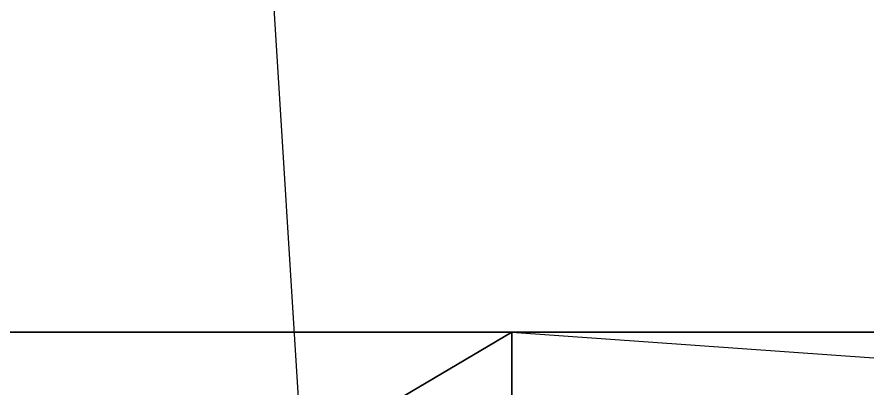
# Model space of a CAD drawing. Extents: x -3.3 to 26.7, y -2 to 14.5.
# Drawn here: x 3.7241 to 3.8523, y 0.5514 to 0.6075 of the extents above; entities that cross this region are included whole.
import ezdxf

# ---------------------------------------------------------------- set-up
doc = ezdxf.new("R2010")
doc.units = 0
doc.layers.add('UB3D', color=1, linetype='CONTINUOUS')

msp = doc.modelspace()

# ---------------------------------------------------------------- linework, layer by layer
at = {"layer": 'UB3D', "color": 254}
for points in [[(3.9076, -1.683333, -25.2516), (3.4076, -1.683333, -25.2516), (3.9076, 6.233333, -25.2516)], [(3.4076, -1.683333, -25.2516), (3.9076, 6.233333, -25.2516), (3.4076, 6.233333, -25.2516)], [(3.4076, -1.683333, -25.7516), (3.9076, -1.683333, -25.7516), (3.4076, 6.233333, -25.7516)], [(3.9076, -1.683333, -25.7516), (3.4076, 6.233333, -25.7516), (3.9076, 6.233333, -25.7516)]]:
    msp.add_3dface(points, dxfattribs=at)
at = {"layer": 'UB3D', "color": 20}
for points in [[(4.54, 0.500101, -14.07), (0.73, 0.500101, -14.07), (0.73, 4.500101, -14.07), (4.54, 4.500101, -14.07)], [(0.73, 0.500101, -3.91), (4.54, 0.500101, -3.91), (4.54, 4.500101, -3.91), (0.73, 4.500101, -3.91)]]:
    msp.add_3dface(points, dxfattribs=at)
at = {"layer": 'UB3D', "color": 27}
for points in [[(2.387854, 0.500101, -24.232362), (7.467346, 0.500101, -24.232362), (7.467346, 2.500101, -24.232362), (2.387854, 2.500101, -24.232362)], [(7.467346, 0.500101, -26.766774), (2.387854, 0.500101, -26.766774), (2.387854, 2.500101, -26.766774), (7.467346, 2.500101, -26.766774)]]:
    msp.add_3dface(points, dxfattribs=at)
at = {"layer": 'UB3D', "color": 2}
for points in [[(0.7366, 0.56, -3.9624), (0.7366, 0.5, -4.0132), (4.5466, 0.56, -3.9624)], [(0.7366, 0.5, -4.0132), (4.5466, 0.56, -3.9624), (4.5466, 0.5, -4.0132)], [(0.7366, 0.5, -3.81), (0.7366, 0.56, -3.8608), (4.5466, 0.5, -3.81)], [(0.7366, 0.56, -3.8608), (4.5466, 0.5, -3.81), (4.5466, 0.56, -3.8608)], [(0.7366, 0.56, -3.9624), (0.7366, 0.56, -3.8608), (4.5466, 0.56, -3.9624)], [(0.7366, 0.56, -3.8608), (4.5466, 0.56, -3.9624), (4.5466, 0.56, -3.8608)], [(0.7366, 0.56, -14.1224), (0.7366, 0.5, -14.1732), (4.5466, 0.56, -14.1224)], [(0.7366, 0.5, -14.1732), (4.5466, 0.56, -14.1224), (4.5466, 0.5, -14.1732)], [(0.7366, 0.5, -13.97), (0.7366, 0.56, -14.0208), (4.5466, 0.5, -13.97)], [(0.7366, 0.56, -14.0208), (4.5466, 0.5, -13.97), (4.5466, 0.56, -14.0208)], [(0.7366, 0.56, -14.1224), (0.7366, 0.56, -14.0208), (4.5466, 0.56, -14.1224)], [(0.7366, 0.56, -14.0208), (4.5466, 0.56, -14.1224), (4.5466, 0.56, -14.0208)], [(2.3876, 0.56, -24.2824), (2.3876, 0.5, -24.3332), (7.4676, 0.56, -24.2824)], [(2.3876, 0.5, -24.3332), (7.4676, 0.56, -24.2824), (7.4676, 0.5, -24.3332)], [(2.3876, 0.5, -24.13), (2.3876, 0.56, -24.1808), (7.4676, 0.5, -24.13)], [(2.3876, 0.56, -24.1808), (7.4676, 0.5, -24.13), (7.4676, 0.56, -24.1808)], [(2.3876, 0.56, -24.2824), (2.3876, 0.56, -24.1808), (7.4676, 0.56, -24.2824)], [(2.3876, 0.56, -24.1808), (7.4676, 0.56, -24.2824), (7.4676, 0.56, -24.1808)], [(2.3876, 0.56, -26.8224), (2.3876, 0.5, -26.8732), (4.292602, 0.56, -26.8224)], [(2.3876, 0.5, -26.8732), (4.292602, 0.56, -26.8224), (4.292602, 0.5, -26.8732)], [(2.3876, 0.5, -26.67), (2.3876, 0.56, -26.7208), (4.292602, 0.5, -26.67)], [(2.3876, 0.56, -26.7208), (4.292602, 0.5, -26.67), (4.292602, 0.56, -26.7208)], [(2.3876, 0.56, -26.8224), (2.3876, 0.56, -26.7208), (4.292602, 0.56, -26.8224)], [(2.3876, 0.56, -26.7208), (4.292602, 0.56, -26.8224), (4.292602, 0.56, -26.7208)], [(3.629377, 0.56, -15.090019), (3.629377, 0.5, -15.140819), (3.730977, 0.5, -15.090019)], [(3.629377, 0.5, -14.937619), (3.629377, 0.56, -14.988419), (3.730977, 0.5, -14.988419)], [(3.629377, 0.56, -15.090019), (3.629377, 0.56, -14.988419), (3.730977, 0.5, -15.090019)], [(3.629377, 0.56, -14.988419), (3.730977, 0.5, -15.090019), (3.730977, 0.5, -14.988419)], [(3.697111, 0.5, -23.196852), (3.798711, 0.56, -23.196852), (3.798711, 0.5, -23.247652)], [(3.697111, 0.5, -23.095252), (3.798711, 0.5, -23.044452), (3.798711, 0.56, -23.095252)], [(3.697111, 0.5, -23.196852), (3.697111, 0.5, -23.095252), (3.798711, 0.56, -23.196852)], [(3.697111, 0.5, -23.095252), (3.798711, 0.56, -23.196852), (3.798711, 0.56, -23.095252)], [(3.798711, 0.56, -23.196852), (3.798711, 0.5, -23.247652), (4.645377, 0.56, -23.196852)], [(3.798711, 0.5, -23.247652), (4.645377, 0.56, -23.196852), (4.645377, 0.5, -23.247652)], [(3.798711, 0.5, -23.044452), (3.798711, 0.56, -23.095252), (4.645377, 0.5, -23.044452)], [(3.798711, 0.56, -23.095252), (4.645377, 0.5, -23.044452), (4.645377, 0.56, -23.095252)], [(3.798711, 0.56, -23.196852), (3.798711, 0.56, -23.095252), (4.645377, 0.56, -23.196852)], [(3.798711, 0.56, -23.095252), (4.645377, 0.56, -23.196852), (4.645377, 0.56, -23.095252)], [(3.826277, 0.5, -23.747615), (3.915834, 0.56, -23.795592), (3.891845, 0.5, -23.840371)], [(3.826277, 0.5, -23.747615), (3.874253, 0.5, -23.658059), (3.915834, 0.56, -23.795592)]]:
    msp.add_3dface(points, dxfattribs=at)

doc.saveas('drawing.dxf')
